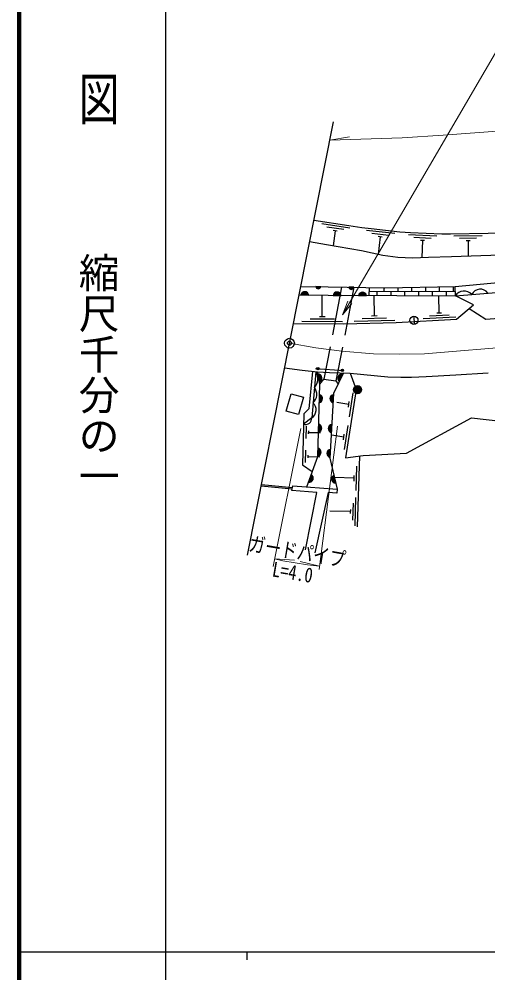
# Model space of a CAD drawing. Units: millimetres, scale not verified. Extents: x 40000 to 680000, y 20000 to 380000.
# Drawn here: x 40000 to 97653, y 202409 to 319701 of the extents above; entities that cross this region are included whole.
import ezdxf
from ezdxf.enums import TextEntityAlignment as Align

# ---------------------------------------------------------------- set-up
doc = ezdxf.new("R2010")
doc.units = ezdxf.units.MM
doc.header["$LTSCALE"] = 1000
doc.header["$PDMODE"] = 32
doc.header["$PDSIZE"] = 500
doc.linetypes.add('CHAIN', pattern=[18.5, 12, -1.5, 3.5, -1.5])
doc.linetypes.add('DASHED', pattern=[7.5, 6, -1.5])
for name, color, linetype, lineweight in [('M-BGD', 7, 'Continuous', 25), ('M-BMK', 2, 'CHAIN', 13), ('M-BMK-OTRS', 5, 'Continuous', 25), ('M-BMK-SRVR', 3, 'Continuous', 25), ('M-STR-HTXT', 7, 'Continuous', 13), ('M-TTL', 2, 'Continuous', 140), ('M-TTL-BAND', 7, 'Continuous', 25)]:
    doc.layers.add(name, color=color, linetype=linetype, lineweight=lineweight)
doc.layers.add('M-OTRS', color=6, linetype='Continuous')
doc.styles.add('@ＭＳ ゴシック', font='')
doc.styles.add('ＭＳ ゴシック', font='')
doc.styles.get('@ＭＳ ゴシック').set_extended_font_data('@MS Gothic')
doc.styles.get('ＭＳ ゴシック').set_extended_font_data('MS Gothic')

# ---------------------------------------------------------------- blocks, each defined once
blk = doc.blocks.new('open_arrow')
at = {"color": 0, "linetype": 'Continuous', "lineweight": -2}
blk.add_lwpolyline([(7.5, 1.25), (0, 0), (7.5, -1.25)], dxfattribs=at)

msp = doc.modelspace()

# ---------------------------------------------------------------- hatches: boundary and pattern name
at = {"layer": 'M-BGD'}
for points in [[(76481, 286800), (77107, 286792, -0.84072)], [(80558, 286734), (81184, 286723, -0.84072)], [(74638, 285772, -0.82183), (75629, 285760)], [(79597, 285725, 0.82183), (78606, 285729)], [(81734, 285716, -0.82183), (82725, 285712)], [(76592, 276714, -1), (76891, 276695, -0.41421), (76732, 276555, -0.41421)], [(76745, 276058, -0.82183), (76919, 275082)], [(79382, 275119, -0.82183), (79818, 276009)], [(79909, 276498, -0.41421), (79750, 276358, -0.41421), (79610, 276518, -1)], [(81112, 274135, -1), (82112, 274135, -1)], [(76929, 273515, -0.82183), (76902, 272525)], [(78599, 272520, -0.82183), (78653, 273509)], [(76829, 269903, -0.82183), (76802, 268912)], [(78398, 268852, -0.82183), (78452, 269841)], [(76748, 266949, -0.82183), (76721, 265959)], [(78231, 265794, -0.82183), (78285, 266783)], [(75928, 263674, -0.82183), (75596, 262741)], [(78712, 263601, 0.82183), (78938, 262636)]]:
    msp.add_hatch(color=256, dxfattribs=at).paths.add_polyline_path(points)

# ---------------------------------------------------------------- linework, layer by layer
for p, q in [((80676, 293999), (77215, 294518)), ((79939, 293806), (77862, 294117)), ((79099, 293629), (78614, 293701)), ((78856, 293665), (78642, 291837)), ((86203, 293323), (82725, 293716)), ((85474, 293103), (83387, 293340)), ((84640, 292896), (84153, 292951)), ((84397, 292923), (84157, 290780)), ((91371, 293007), (87874, 293156)), ((90659, 292737), (88561, 292827)), ((89842, 292472), (89352, 292493)), ((89597, 292482), (89528, 290391)), ((96947, 293052), (93448, 292995)), ((96252, 292741), (94153, 292706)), ((95452, 292428), (94962, 292420)), ((95207, 292424), (95237, 290566)), ((77107, 286792), (76481, 286800)), ((81184, 286723), (80558, 286734)), ((83030, 286689), (83029, 285711)), ((83029, 286200), (93656, 286247)), ((84013, 286204), (84012, 285707)), ((84865, 286655), (84863, 286208)), ((85713, 286212), (85712, 285700)), ((86565, 286686), (86563, 286216)), ((87413, 286219), (87412, 285693)), ((88265, 286721), (88263, 286223)), ((89113, 286227), (89112, 285685)), ((89965, 286755), (89963, 286231)), ((90813, 286235), (90812, 285677)), ((91665, 286790), (91663, 286238)), ((92513, 286242), (92512, 285669)), ((93365, 286825), (93364, 286246)), ((93668, 285664), (93644, 286831)), ((74638, 285772), (75629, 285760)), ((77288, 283138), (77273, 285740)), ((78606, 285729), (79597, 285725)), ((81734, 285716), (82725, 285712)), ((83695, 283222), (83663, 285708)), ((91661, 283578), (91601, 285673)), ((75787, 282844), (78787, 282832)), ((76938, 283139), (77638, 283136)), ((81211, 282560), (86209, 282685)), ((82203, 282884), (85202, 282960)), ((83345, 283213), (84045, 283231)), ((88540, 283162), (88571, 282162)), ((89696, 282870), (93691, 283087)), ((90479, 283213), (92875, 283343)), ((91381, 283563), (91941, 283593)), ((74786, 282548), (79786, 282528)), ((76461, 276723), (79946, 276496)), ((76745, 276058), (76919, 275082)), ((79382, 275119), (79818, 276009)), ((76929, 273515), (76902, 272525)), ((78599, 272520), (78653, 273509)), ((80614, 270782), (81067, 273747)), ((80544, 272310), (79061, 272537)), ((80491, 271964), (80597, 272656)), ((76829, 269903), (76802, 268912)), ((78398, 268852), (78452, 269841)), ((75286, 269640), (75248, 268141)), ((75571, 269058), (75563, 268708)), ((75567, 268883), (77067, 268845)), ((79878, 267954), (79984, 268646)), ((80001, 266772), (80454, 269737)), ((79931, 268300), (78448, 268527)), ((75211, 266677), (75174, 265178)), ((76748, 266949), (76721, 265959)), ((78231, 265794), (78285, 266783)), ((75497, 266095), (75488, 265745)), ((75492, 265920), (76992, 265882)), ((81616, 257275), (81890, 265982)), ((81457, 261734), (81551, 264732)), ((75928, 263674), (75596, 262741)), ((78938, 262636), (78712, 263601)), ((81204, 263243), (78776, 263328)), ((81193, 262893), (81215, 263592)), ((73577, 261891), (69761, 262246)), ((73611, 262078), (69796, 262423)), ((81319, 257370), (81429, 260868)), ((80767, 258893), (80782, 259383)), ((81041, 258079), (81107, 260178)), ((80775, 259138), (78230, 259204))]:
    msp.add_line(p, q, dxfattribs=at)
at = {"layer": 'M-BGD', "linetype": 'DASHED'}
for p, q in [((79659, 286751), (77479, 275420)), ((81181, 286723), (78970, 275232))]:
    msp.add_line(p, q, dxfattribs=at)
at = {"layer": 'M-BGD'}
for points in [[(76249, 294966), (80562, 294319), (82128, 294076), (83294, 293954), (86826, 293554), (88138, 293445), (91977, 293282), (93048, 293289), (97666, 293364), (107046, 293597), (116701, 293906), (123381, 294003), (136468, 294215)], [(75729, 292342), (77802, 291986), (82114, 291226), (84713, 290659), (86588, 290414), (88389, 290360), (90363, 290412), (93162, 290496), (99214, 290700)], [(95352, 284126), (97410, 282791), (110961, 283820), (127978, 284874), (140641, 285866), (154396, 287028), (180147, 289080)], [(93644, 286831), (101069, 287499)], [(74634, 286822), (78011, 286782), (84960, 286653), (93644, 286831)], [(93668, 285664), (101173, 286304)], [(73728, 282252), (79923, 282227), (86365, 282389), (93806, 282793), (95864, 284567), (93668, 285664)], [(74426, 285774), (78003, 285732), (86456, 285697), (93668, 285664)], [(72646, 276796), (74804, 276528), (76699, 276314), (78176, 276227), (80722, 276162), (85365, 275729), (86945, 275660), (88267, 275671), (90040, 275765), (93691, 275954), (97675, 276196)], [(76077, 276384), (75643, 271768), (75024, 271161), (74867, 264901), (76060, 264048)], [(76476, 276339), (75983, 270677), (74993, 269902)], [(75400, 262189), (76720, 265906), (76965, 274826), (76699, 276314)], [(79904, 276183), (78661, 273652), (78225, 265687), (79109, 261904)], [(80722, 276162), (81435, 274168), (80147, 265745), (82322, 266041), (87644, 266324), (95637, 270679), (99224, 270251), (105398, 272907), (103888, 276508)], [(76965, 274826), (77479, 275420), (78970, 275232), (79228, 274806)], [(75216, 254437), (76603, 261488), (73545, 261713), (73655, 262323), (79109, 261904), (79080, 261410), (77990, 261475), (76380, 254081)]]:
    msp.add_lwpolyline(points, dxfattribs=at)
msp.add_lwpolyline([(73440, 273628), (74956, 273205), (74363, 271082), (72847, 271505)], close=True, dxfattribs=at)
for centre, radius in [((88555, 282662), 500), ((76742, 276704), 150), ((79759, 276508), 150), ((81612, 274135), 500)]:
    msp.add_circle(centre, radius, dxfattribs=at)
for centre, radius, start, end in [((76794, 286851), 318, 189.20783, 349.42556), ((80872, 286783), 318, 188.83186, 349.0496), ((94725, 285033), 1231, 40.57127, 149.17366), ((96707, 285332), 1160, 35.35765, 154.38727), ((75133, 285668), 505, 10.4876, 168.14579), ((79101, 285629), 505, 10.93685, 168.59504), ((82229, 285616), 505, 10.93685, 168.59504), ((75261, 275474), 1492, 314.59702, 35.44116), ((76736, 275553), 505, 291.28937, 88.94756), ((79688, 275521), 505, 75.01544, 232.67363), ((75218, 273552), 1389, 311.77601, 38.26217), ((76817, 273023), 505, 279.5958, 77.25399), ((78724, 273009), 505, 98.03716, 255.69535), ((75367, 271657), 1158, 302.10598, 47.9322), ((75246, 270598), 740, 249.94128, 6.10673), ((76718, 269410), 505, 279.5958, 77.25399), ((78523, 269341), 505, 98.03716, 255.69535), ((76637, 266457), 505, 279.5958, 77.25399), ((78355, 266283), 505, 98.03716, 255.69535), ((75670, 263240), 505, 261.63367, 59.29187), ((78921, 263141), 505, 114.33391, 271.9921)]:
    msp.add_arc(centre, radius, start, end, dxfattribs=at)
at = {"layer": 'M-BMK'}
msp.add_lwpolyline([(73251, 279847), (76499, 279275), (79698, 278846), (83584, 278544), (86756, 278499), (89843, 278537), (94293, 278896), (267154, 293240)], dxfattribs=at)
at = {"layer": 'M-BMK-OTRS'}
msp.add_line((68079, 253764), (78649, 307068), dxfattribs=at)
at = {"layer": 'M-BMK-SRVR'}
msp.add_circle((73251, 279847), 600, dxfattribs=at)
at = {"layer": 'M-OTRS'}
msp.add_point((73251, 279847), dxfattribs=at)
at = {"layer": 'M-STR-HTXT'}
for p, q in [((78200, 304807), (80619, 305226)), ((74645, 269339), (71230, 252397)), ((79154, 269661), (76882, 252027)), ((71415, 253311), (73864, 253147)), ((76935, 252436), (74547, 253004))]:
    msp.add_line(p, q, dxfattribs=at)
for points in [[(79763, 283323), (100886, 319470), (126286, 319470)], [(78200, 304807), (87101, 305091), (92158, 305445), (173234, 311404)], [(71415, 253311), (72451, 253094), (75486, 252572), (76935, 252436)]]:
    msp.add_lwpolyline(points, dxfattribs=at)
at = {"layer": 'M-TTL'}
msp.add_line((40000, 380000), (40000, 20000), dxfattribs=at)
at = {"layer": 'M-TTL-BAND'}
for p, q in [((58000, 370000), (58000, 20000)), ((40000, 205000), (579000, 205000)), ((68000, 205000), (68000, 204000))]:
    msp.add_line(p, q, dxfattribs=at)

# ---------------------------------------------------------------- block references
at = {"layer": 'M-STR-HTXT', "xscale": 240, "yscale": 240, "rotation": 59.7}
msp.add_blockref('open_arrow', (79763, 283323), dxfattribs=at)

# ---------------------------------------------------------------- texts
at = {"layer": 'M-STR-HTXT', "style": 'ＭＳ ゴシック', "width": 0.8}
msp.add_text('ガードパイプ', height=1833, rotation=350.243, dxfattribs=at).set_placement((73960, 252782), align=Align.BOTTOM_CENTER)
msp.add_text('L=4.0', height=1833, rotation=350.542, dxfattribs=at).set_placement((73793, 252577), align=Align.TOP_CENTER)
at = {"layer": 'M-TTL-BAND', "style": '@ＭＳ ゴシック', "width": 1.4}
msp.add_text('平  面  図', height=3666, rotation=270, dxfattribs=at).set_placement((49777, 306475), align=Align.MIDDLE_RIGHT)
at = {"layer": 'M-TTL-BAND', "style": '@ＭＳ ゴシック'}
msp.add_text('縮尺千分の一', height=3666, rotation=270, dxfattribs=at).set_placement((49777, 261030), align=Align.MIDDLE_RIGHT)

doc.saveas('drawing.dxf')
